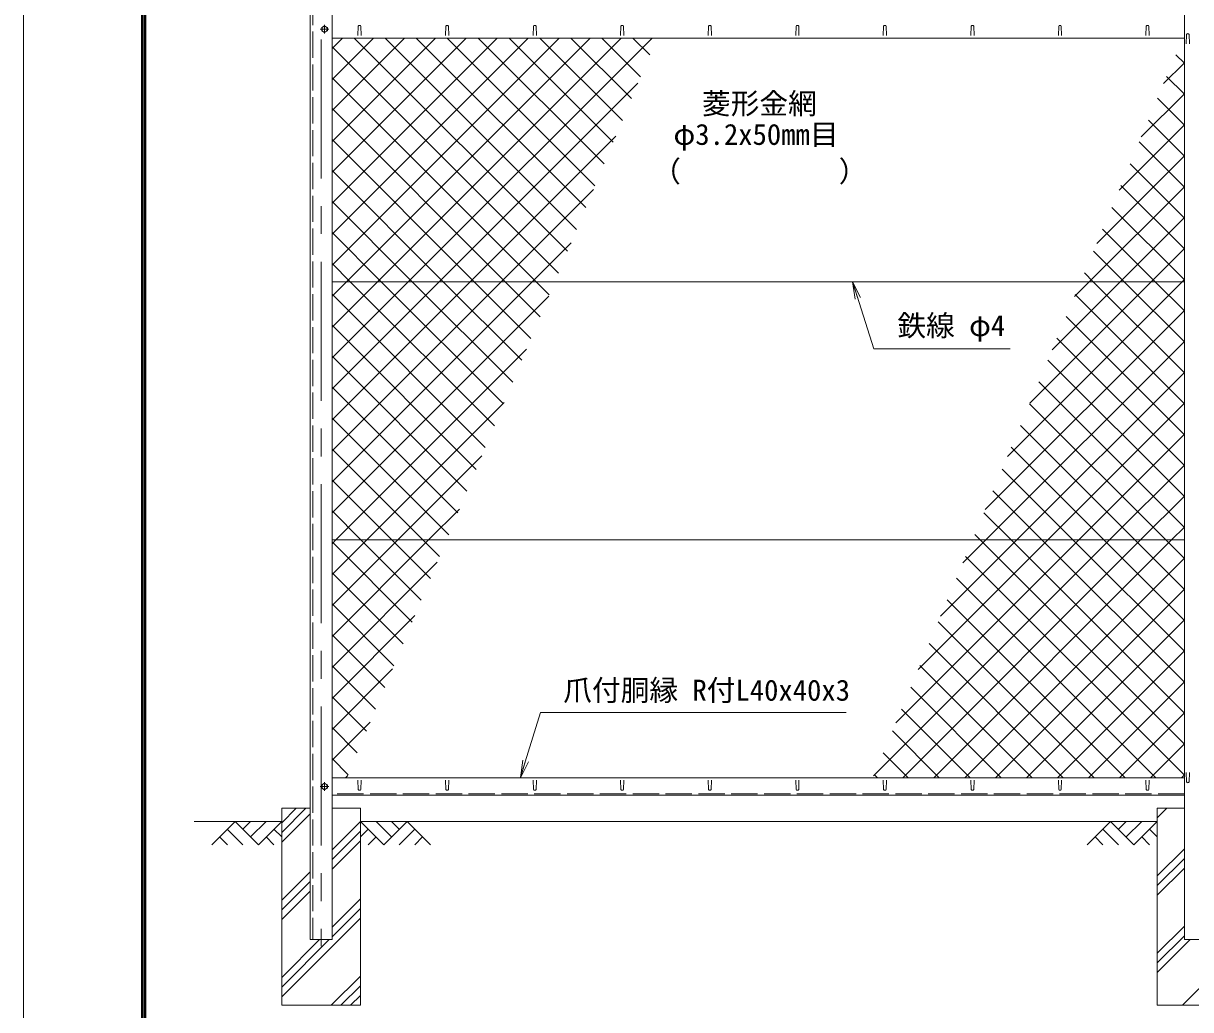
# Model space of a CAD drawing. Units: millimetres, scale not verified. Extents: x -4200 to 4200, y -2970 to 2970.
# Drawn here: x -4200 to -1533, y -572 to 1682 of the extents above; entities that cross this region are included whole.
import ezdxf
from ezdxf.enums import TextEntityAlignment as Align

# ---------------------------------------------------------------- set-up
doc = ezdxf.new("R2010")
doc.units = ezdxf.units.MM
doc.header["$LTSCALE"] = 10
doc.linetypes.add('DASHED', pattern=[7.5, 6, -1.5])
doc.linetypes.add('USER1', pattern=[50.8, 31.75, -6.35, 6.35, -6.35])
for name, color, linetype, lineweight in [('0-0_D-STR1', 1, 'Continuous', 18), ('0-1_D-BMK', 2, 'USER1', 13), ('0-3_D-STR3', 3, 'Continuous', 13), ('0-4_D-BGD', 7, 'Continuous', 18), ('0-5_D-STR4', 7, 'Continuous', 18), ('0-6_D-DCR-HCH', 7, 'Continuous', 13), ('0-7_D-STR-TXT', 7, 'Continuous', 13), ('0-8_0', 7, 'Continuous', 18), ('0-A_D-STR2', 7, 'Continuous', 13), ('0-B_D-TTL', 7, 'Continuous', 18)]:
    doc.layers.add(name, color=color, linetype=linetype, lineweight=lineweight)
doc.styles.add('ＭＳ ゴシック', font='')
doc.styles.get('ＭＳ ゴシック').set_extended_font_data('MS Gothic')

# ---------------------------------------------------------------- blocks, each defined once
blk = doc.blocks.new('_Open')
at = {"layer": '0-8_0'}
blk.add_line((-10, 1.667), (0, 0), dxfattribs=at)
blk.add_lwpolyline([(-10, -1.667), (0, 0), (-10, 0)], dxfattribs=at)

msp = doc.modelspace()

# ---------------------------------------------------------------- linework, layer by layer
at = {"layer": '0-0_D-STR1'}
for p, q in [((-1547.9, -411.84), (-1547.9, 2137.87)), ((-3544.9, 2112.87), (-3544.9, -411.84)), ((-3494.9, -411.84), (-3494.9, 2112.87)), ((-3434.9, 1675.03), (-3435.65, 1653.53)), ((-3428.9, 1675.03), (-3428.15, 1653.53)), ((-3234.9, 1675.03), (-3235.65, 1653.53)), ((-3228.9, 1675.03), (-3228.15, 1653.53)), ((-3034.9, 1675.03), (-3035.65, 1653.53)), ((-3028.9, 1675.03), (-3028.15, 1653.53)), ((-2834.9, 1675.03), (-2835.65, 1653.53)), ((-2828.9, 1675.03), (-2828.15, 1653.53)), ((-2634.9, 1675.03), (-2635.65, 1653.53)), ((-2628.9, 1675.03), (-2628.15, 1653.53)), ((-2434.9, 1675.03), (-2435.65, 1653.53)), ((-2428.9, 1675.03), (-2428.15, 1653.53)), ((-2234.9, 1675.03), (-2235.65, 1653.53)), ((-2228.9, 1675.03), (-2228.15, 1653.53)), ((-2034.9, 1675.03), (-2035.65, 1653.53)), ((-2028.9, 1675.03), (-2028.15, 1653.53)), ((-1834.9, 1675.03), (-1835.65, 1653.53)), ((-1828.9, 1675.03), (-1828.15, 1653.53)), ((-1634.9, 1675.03), (-1635.65, 1653.53)), ((-1628.9, 1675.03), (-1628.15, 1653.53)), ((-1542.9, 1656.54), (-1543.65, 1635.04)), ((-1536.9, 1656.54), (-1536.15, 1635.04)), ((-3494.9, 1648.16), (-1547.9, 1648.16)), ((-3494.9, -41.84), (-1547.9, -41.84)), ((-3434.9, -68.71), (-3435.65, -47.21)), ((-3428.9, -68.71), (-3428.15, -47.21)), ((-3234.9, -68.71), (-3235.65, -47.21)), ((-3228.9, -68.71), (-3228.15, -47.21)), ((-3034.9, -68.71), (-3035.65, -47.21)), ((-3028.9, -68.71), (-3028.15, -47.21)), ((-2834.9, -68.71), (-2835.65, -47.21)), ((-2828.9, -68.71), (-2828.15, -47.21)), ((-2634.9, -68.71), (-2635.65, -47.21)), ((-2628.9, -68.71), (-2628.15, -47.21)), ((-2434.9, -68.71), (-2435.65, -47.21)), ((-2428.9, -68.71), (-2428.15, -47.21)), ((-2234.9, -68.71), (-2235.65, -47.21)), ((-2228.9, -68.71), (-2228.15, -47.21)), ((-2034.9, -68.71), (-2035.65, -47.21)), ((-2028.9, -68.71), (-2028.15, -47.21)), ((-1834.9, -68.71), (-1835.65, -47.21)), ((-1828.9, -68.71), (-1828.15, -47.21)), ((-1634.9, -68.71), (-1635.65, -47.21)), ((-1628.9, -68.71), (-1628.15, -47.21)), ((-1542.9, -51.5), (-1543.65, -30)), ((-1536.9, -51.5), (-1536.15, -30)), ((-1547.9, -81.84), (-3494.9, -81.84)), ((-3544.9, -411.84), (-3494.9, -411.84)), ((-1547.9, -411.84), (-1491.9, -411.84))]:
    msp.add_line(p, q, dxfattribs=at)
at = {"layer": '0-0_D-STR1', "linetype": 'DASHED'}
for p, q in [((-3538.9, 2112.87), (-3538.9, -411.84)), ((-1547.9, -78.84), (-3494.9, -78.84))]:
    msp.add_line(p, q, dxfattribs=at)
at = {"layer": '0-0_D-STR1'}
for centre, start, end in [((-3431.9, 1673.78), 22.61986, 157.38014), ((-3231.9, 1673.78), 22.61986, 157.38014), ((-3031.9, 1673.78), 22.61986, 157.38014), ((-2831.9, 1673.78), 22.61986, 157.38014), ((-2631.9, 1673.78), 22.61986, 157.38014), ((-2431.9, 1673.78), 22.61986, 157.38014), ((-2231.9, 1673.78), 22.61986, 157.38014), ((-2031.9, 1673.78), 22.61986, 157.38014), ((-1831.9, 1673.78), 22.61986, 157.38014), ((-1631.9, 1673.78), 22.61986, 157.38014), ((-1539.9, 1655.29), 22.61986, 157.38014), ((-1539.9, -50.25), 202.61986, 337.38014), ((-3431.9, -67.46), 202.61986, 337.38014), ((-3231.9, -67.46), 202.61986, 337.38014), ((-3031.9, -67.46), 202.61986, 337.38014), ((-2831.9, -67.46), 202.61986, 337.38014), ((-2631.9, -67.46), 202.61986, 337.38014), ((-2431.9, -67.46), 202.61986, 337.38014), ((-2231.9, -67.46), 202.61986, 337.38014), ((-2031.9, -67.46), 202.61986, 337.38014), ((-1831.9, -67.46), 202.61986, 337.38014), ((-1631.9, -67.46), 202.61986, 337.38014)]:
    msp.add_arc(centre, 3.25, start, end, dxfattribs=at)
at = {"layer": '0-1_D-BMK'}
for p, q in [((-3519.9, 2152.87), (-3519.9, -426.84)), ((-3501.9, 1668.16), (-3521.9, 1668.16)), ((-3511.9, 1678.16), (-3511.9, 1658.16)), ((-3511.9, -51.84), (-3511.9, -71.84)), ((-3501.9, -61.84), (-3521.9, -61.84))]:
    msp.add_line(p, q, dxfattribs=at)
at = {"layer": '0-3_D-STR3'}
for p, q in [((-1547.9, 1091.41), (-3494.9, 1091.41)), ((-1547.9, 501.41), (-3494.9, 501.41))]:
    msp.add_line(p, q, dxfattribs=at)
for points in [[(-3505.4, 1671.91), (-3511.9, 1675.67), (-3518.4, 1671.91), (-3518.4, 1664.41), (-3511.9, 1660.66), (-3505.4, 1664.41)], [(-3505.4, -58.09), (-3511.9, -54.33), (-3518.4, -58.09), (-3518.4, -65.59), (-3511.9, -69.34), (-3505.4, -65.59)]]:
    msp.add_lwpolyline(points, close=True, dxfattribs=at)
for centre in [(-3511.9, 1668.16), (-3511.9, -61.84)]:
    msp.add_circle(centre, 6.25, dxfattribs=at)
at = {"layer": '0-4_D-BGD'}
for p, q in [((-3609.9, -141.84), (-3809.9, -141.84)), ((-1609.9, -141.84), (-3429.9, -141.84))]:
    msp.add_line(p, q, dxfattribs=at)
at = {"layer": '0-5_D-STR4'}
for p, q in [((-3609.9, -111.84), (-3609.9, -561.84)), ((-3544.9, -111.84), (-3609.9, -111.84)), ((-3429.9, -111.84), (-3494.9, -111.84)), ((-3429.9, -111.84), (-3429.9, -561.84)), ((-1609.9, -111.84), (-1609.9, -561.84)), ((-1547.9, -111.84), (-1609.9, -111.84)), ((-3429.9, -561.84), (-3609.9, -561.84)), ((-1429.9, -561.84), (-1609.9, -561.84))]:
    msp.add_line(p, q, dxfattribs=at)
at = {"layer": '0-6_D-DCR-HCH'}
for p, q in [((-3609.9, -166.98), (-3554.75, -111.84)), ((-3609.9, -144.89), (-3576.85, -111.84)), ((-3609.9, -189.08), (-3544.9, -124.08)), ((-1609.9, -133.62), (-1588.11, -111.84)), ((-3716.32, -141.84), (-3769.53, -195.05)), ((-3734.06, -159.58), (-3698.42, -195.05)), ((-3716.32, -141.84), (-3663.11, -195.05)), ((-3698.58, -159.58), (-3680.85, -141.84)), ((-3680.85, -177.31), (-3645.37, -141.84)), ((-3663.11, -195.05), (-3609.9, -141.84)), ((-3627.63, -159.58), (-3609.9, -177.23)), ((-3494.9, -206.66), (-3429.9, -141.66)), ((-3376.69, -195.05), (-3429.9, -141.84)), ((-3412.16, -159.58), (-3429.9, -177.23)), ((-3358.95, -177.31), (-3394.42, -141.84)), ((-3323.47, -141.84), (-3376.69, -195.05)), ((-3341.12, -159.67), (-3358.95, -141.84)), ((-3305.74, -159.58), (-3341.37, -195.05)), ((-3323.47, -141.84), (-3270.26, -195.05)), ((-1716.32, -141.84), (-1769.53, -195.05)), ((-1734.06, -159.58), (-1698.42, -195.05)), ((-1716.32, -141.84), (-1663.11, -195.05)), ((-1698.58, -159.58), (-1680.85, -141.84)), ((-1680.85, -177.31), (-1645.37, -141.84)), ((-1663.11, -195.05), (-1609.9, -141.84)), ((-1627.63, -159.58), (-1609.9, -177.23)), ((-3751.8, -177.31), (-3733.98, -195.05)), ((-3645.37, -177.31), (-3627.55, -195.05)), ((-3494.9, -228.76), (-3429.9, -163.76)), ((-3494.9, -250.86), (-3429.9, -185.86)), ((-3394.42, -177.31), (-3412.24, -195.05)), ((-3288, -177.31), (-3305.82, -195.05)), ((-1751.8, -177.31), (-1733.98, -195.05)), ((-1645.37, -177.31), (-1627.55, -195.05)), ((-1609.9, -266.21), (-1547.9, -204.21)), ((-1609.9, -288.3), (-1547.9, -226.3)), ((-3609.9, -321.66), (-3544.9, -256.66)), ((-1609.9, -310.4), (-1547.9, -248.4)), ((-3609.9, -343.76), (-3544.9, -278.76)), ((-3609.9, -365.86), (-3544.9, -300.86)), ((-3494.9, -383.44), (-3429.9, -318.44)), ((-3494.9, -405.54), (-3429.9, -340.54)), ((-3609.9, -542.63), (-3429.9, -362.63)), ((-1609.9, -442.98), (-1547.9, -380.98)), ((-3609.9, -520.54), (-3501.2, -411.84)), ((-3609.9, -498.44), (-3523.3, -411.84)), ((-1609.9, -465.08), (-1547.9, -403.08)), ((-1609.9, -487.18), (-1534.56, -411.84)), ((-1551.98, -561.84), (-1429.9, -439.76)), ((-3496.52, -561.84), (-3429.9, -495.22)), ((-3474.42, -561.84), (-3429.9, -517.31)), ((-3452.33, -561.84), (-3429.9, -539.41))]:
    msp.add_line(p, q, dxfattribs=at)
at = {"layer": '0-7_D-STR-TXT'}
for points in [[(-1945.84, 937.78), (-2257.17, 937.78), (-2305.27, 1089.5)], [(-2320.77, 107.03), (-3018.65, 107.03), (-3064.01, -39.93)]]:
    msp.add_lwpolyline(points, dxfattribs=at)
at = {"layer": '0-A_D-STR2'}
for p, q in [((-3494.9, 1624.19), (-3470.93, 1648.16)), ((-3494.9, 1553.48), (-3400.22, 1648.16)), ((-3494.9, 1482.77), (-3329.5, 1648.16)), ((-3494.9, 1412.06), (-3258.79, 1648.16)), ((-3494.9, 1341.35), (-3188.08, 1648.16)), ((-3494.9, 1270.64), (-3117.37, 1648.16)), ((-3494.9, 1199.93), (-3046.66, 1648.16)), ((-3494.9, 1129.22), (-2975.95, 1648.16)), ((-2977.82, 1111.12), (-3494.9, 1628.2)), ((-3461.99, 1091.41), (-2905.24, 1648.16)), ((-2956.95, 1160.96), (-3444.15, 1648.16)), ((-3391.28, 1091.41), (-2834.53, 1648.16)), ((-2936.07, 1210.79), (-3373.44, 1648.16)), ((-3320.57, 1091.41), (-2763.82, 1648.16)), ((-2915.2, 1260.63), (-3302.73, 1648.16)), ((-2894.32, 1310.46), (-3232.02, 1648.16)), ((-2873.44, 1360.3), (-3161.31, 1648.16)), ((-2852.57, 1410.13), (-3090.6, 1648.16)), ((-2831.69, 1459.97), (-3019.89, 1648.16)), ((-2810.82, 1509.8), (-2949.17, 1648.16)), ((-2789.94, 1559.64), (-2878.46, 1648.16)), ((-2769.07, 1609.47), (-2807.75, 1648.16)), ((-1547.9, 1590.39), (-1567.53, 1610.02)), ((-1595.17, 1544.01), (-1547.9, 1591.29)), ((-3028.82, 1091.41), (-3494.9, 1557.49)), ((-1547.9, 1519.68), (-1588.4, 1560.18)), ((-3249.86, 1091.41), (-2795.93, 1545.34)), ((-1646.15, 1422.33), (-1547.9, 1520.58)), ((-1547.9, 1448.97), (-1609.28, 1510.35)), ((-3099.53, 1091.41), (-3494.9, 1486.78)), ((-1697.12, 1300.65), (-1547.9, 1449.87)), ((-1547.9, 1378.25), (-1630.15, 1460.51)), ((-3170.24, 1091.41), (-3494.9, 1416.07)), ((-3179.15, 1091.41), (-2846.9, 1423.65)), ((-1547.9, 1307.54), (-1651.03, 1410.67)), ((-1748.09, 1178.97), (-1547.9, 1379.16)), ((-1547.9, 1236.83), (-1671.9, 1360.84)), ((-3240.95, 1091.41), (-3494.9, 1345.36)), ((-1764.93, 1091.41), (-1547.9, 1308.45)), ((-1547.9, 1166.12), (-1692.78, 1311)), ((-3108.44, 1091.41), (-2897.88, 1301.97)), ((-3311.66, 1091.41), (-3494.9, 1274.64)), ((-1547.9, 1095.41), (-1713.66, 1261.17)), ((-1694.22, 1091.41), (-1547.9, 1237.74)), ((-3382.37, 1091.41), (-3494.9, 1203.93)), ((-1614.61, 1091.41), (-1734.53, 1211.33)), ((-3037.73, 1091.41), (-2948.85, 1180.29)), ((-1685.32, 1091.41), (-1755.41, 1161.5)), ((-1623.51, 1091.41), (-1547.9, 1167.03)), ((-3453.09, 1091.41), (-3494.9, 1133.22)), ((-1756.03, 1091.41), (-1776.28, 1111.66)), ((-1552.8, 1091.41), (-1547.9, 1096.32)), ((-3494.9, 1058.5), (-3461.99, 1091.41)), ((-3494.9, 987.79), (-3391.28, 1091.41)), ((-3494.9, 917.08), (-3320.57, 1091.41)), ((-3494.9, 846.37), (-3249.86, 1091.41)), ((-3494.9, 775.66), (-3179.15, 1091.41)), ((-3494.9, 704.95), (-3108.44, 1091.41)), ((-3494.9, 634.24), (-3037.73, 1091.41)), ((-3123.95, 762.28), (-3453.09, 1091.41)), ((-3103.07, 812.11), (-3382.37, 1091.41)), ((-3082.2, 861.95), (-3311.66, 1091.41)), ((-3061.32, 911.78), (-3240.95, 1091.41)), ((-3040.45, 961.62), (-3170.24, 1091.41)), ((-3019.57, 1011.45), (-3099.53, 1091.41)), ((-2998.7, 1061.29), (-3028.82, 1091.41)), ((-1951.98, 692.24), (-1552.8, 1091.41)), ((-1901, 813.92), (-1623.51, 1091.41)), ((-1850.03, 935.6), (-1694.22, 1091.41)), ((-1799.06, 1057.28), (-1764.93, 1091.41)), ((-1547.9, 883.28), (-1756.03, 1091.41)), ((-1547.9, 953.99), (-1685.32, 1091.41)), ((-1547.9, 1024.7), (-1614.61, 1091.41)), ((-3144.83, 712.44), (-3494.9, 1062.51)), ((-3494.9, 563.53), (-2999.82, 1058.61)), ((-1547.9, 812.57), (-1797.16, 1061.83)), ((-2002.95, 570.56), (-1547.9, 1025.61)), ((-3165.7, 662.61), (-3494.9, 991.8)), ((-1547.9, 741.86), (-1818.03, 1011.99)), ((-1547.9, 671.15), (-1838.91, 962.16)), ((-3486.31, 501.41), (-3050.79, 936.92)), ((-2001.38, 501.41), (-1547.9, 954.89)), ((-3186.58, 612.77), (-3494.9, 921.09)), ((-1547.9, 600.44), (-1859.78, 912.32)), ((-1930.67, 501.41), (-1547.9, 884.18)), ((-1547.9, 529.73), (-1880.66, 862.49)), ((-3207.45, 562.94), (-3494.9, 850.38)), ((-3415.59, 501.41), (-3101.76, 815.24)), ((-1590.29, 501.41), (-1901.53, 812.65)), ((-1859.96, 501.41), (-1547.9, 813.47)), ((-3228.33, 513.1), (-3494.9, 779.67)), ((-1661, 501.41), (-1922.41, 762.82)), ((-1789.25, 501.41), (-1547.9, 742.76)), ((-3287.35, 501.41), (-3494.9, 708.96)), ((-3344.88, 501.41), (-3152.74, 693.56)), ((-1731.71, 501.41), (-1943.29, 712.98)), ((-1718.54, 501.41), (-1547.9, 672.05)), ((-1802.42, 501.41), (-1964.16, 663.15)), ((-3358.06, 501.41), (-3494.9, 638.25)), ((-1873.14, 501.41), (-1985.04, 613.31)), ((-1647.83, 501.41), (-1547.9, 601.34)), ((-3428.77, 501.41), (-3494.9, 567.54)), ((-3274.17, 501.41), (-3203.71, 571.88)), ((-1943.85, 501.41), (-2005.91, 563.48)), ((-2014.56, 501.41), (-2026.79, 513.64)), ((-1577.12, 501.41), (-1547.9, 530.63)), ((-3494.9, 492.82), (-3486.31, 501.41)), ((-3494.9, 422.11), (-3415.59, 501.41)), ((-3494.9, 351.4), (-3344.88, 501.41)), ((-3494.9, 280.69), (-3274.17, 501.41)), ((-3311.83, 313.76), (-3494.9, 496.83)), ((-3290.95, 363.6), (-3428.77, 501.41)), ((-3270.08, 413.43), (-3358.06, 501.41)), ((-3249.2, 463.27), (-3287.35, 501.41)), ((-2257.81, -37.86), (-1718.54, 501.41)), ((-2206.83, 83.83), (-1789.25, 501.41)), ((-2191.08, -41.84), (-1647.83, 501.41)), ((-2155.86, 205.51), (-1859.96, 501.41)), ((-2120.37, -41.84), (-1577.12, 501.41)), ((-2104.89, 327.19), (-1930.67, 501.41)), ((-2053.92, 448.87), (-2001.38, 501.41)), ((-1547.9, 34.75), (-2014.56, 501.41)), ((-1547.9, 105.46), (-1943.85, 501.41)), ((-1547.9, 176.17), (-1873.14, 501.41)), ((-1547.9, 246.88), (-1802.42, 501.41)), ((-1547.9, 317.59), (-1731.71, 501.41)), ((-1547.9, 388.31), (-1661, 501.41)), ((-1547.9, 459.02), (-1590.29, 501.41)), ((-2049.66, -41.84), (-1547.9, 459.92)), ((-1547.9, -35.96), (-2047.66, 463.81)), ((-3494.9, 209.98), (-3254.68, 450.2)), ((-3332.71, 263.92), (-3494.9, 426.12)), ((-1612.73, -41.84), (-2068.54, 413.97)), ((-1978.95, -41.84), (-1547.9, 389.21)), ((-3353.58, 214.09), (-3494.9, 355.41)), ((-1683.44, -41.84), (-2089.41, 364.14)), ((-3494.9, 139.27), (-3305.65, 328.51)), ((-1754.15, -41.84), (-2110.29, 314.3)), ((-1908.23, -41.84), (-1547.9, 318.5)), ((-3374.46, 164.25), (-3494.9, 284.7)), ((-1824.86, -41.84), (-2131.17, 264.47)), ((-1837.52, -41.84), (-1547.9, 247.79)), ((-3395.33, 114.42), (-3494.9, 213.98)), ((-1895.57, -41.84), (-2152.04, 214.63)), ((-3494.9, 68.55), (-3356.62, 206.83)), ((-1966.28, -41.84), (-2172.92, 164.8)), ((-1766.81, -41.84), (-1547.9, 177.08)), ((-3416.21, 64.58), (-3494.9, 143.27)), ((-2036.99, -41.84), (-2193.79, 114.96)), ((-3494.9, -2.16), (-3407.59, 85.15)), ((-1696.1, -41.84), (-1547.9, 106.37)), ((-3437.08, 14.75), (-3494.9, 72.56)), ((-2107.7, -41.84), (-2214.67, 65.13)), ((-1625.39, -41.84), (-1547.9, 35.66)), ((-3457.96, -35.09), (-3494.9, 1.85)), ((-2178.41, -41.84), (-2235.54, 15.29)), ((-3463.87, -41.84), (-3458.57, -36.53)), ((-2249.12, -41.84), (-2256.42, -34.54)), ((-1554.68, -41.84), (-1547.9, -35.05))]:
    msp.add_line(p, q, dxfattribs=at)
at = {"layer": '0-B_D-TTL', "color": 2}
msp.add_lwpolyline([(-4200, 2970), (4200, 2970), (4200, -2970), (-4200, -2970)], close=True, dxfattribs=at)
at = {"layer": '0-B_D-TTL'}
for points in [[(-3930, 2750), (3930, 2750), (3930, -2750), (-3930, -2750)], [(-3927.5, 2747.5), (3927.5, 2747.5), (3927.5, -2747.5), (-3927.5, -2747.5)], [(-3925, 2745), (3925, 2745), (3925, -2745), (-3925, -2745)], [(-3922.5, 2742.5), (3922.5, 2742.5), (3922.5, -2742.5), (-3922.5, -2742.5)], [(-3920, 2740), (3920, 2740), (3920, -2740), (-3920, -2740)]]:
    msp.add_lwpolyline(points, close=True, dxfattribs=at)

# ---------------------------------------------------------------- block references
at = {"layer": '0-7_D-STR-TXT', "xscale": 4, "yscale": 4}
for p, rotation in [((-2305.87, 1091.41), 107.58773), ((-3064.6, -41.84), 252.84683)]:
    msp.add_blockref('_Open', p, dxfattribs=dict(at, rotation=rotation))

# ---------------------------------------------------------------- texts
at = {"layer": '0-7_D-STR-TXT', "style": 'ＭＳ ゴシック'}
for s, p in [('菱形金網', (-2649.85, 1459.96)), ('φ3.2x50mm目', (-2714.82, 1389.52)), ('（\u3000\u3000   \u3000\u3000）', (-2763.55, 1305.05)), ('鉄線 φ4', (-2203.46, 952.65)), ('爪付胴縁 R付L40x40x3', (-2966.71, 119.61))]:
    msp.add_text(s, height=48.09, dxfattribs=at).set_placement(p, align=Align.BOTTOM_LEFT)

doc.saveas('drawing.dxf')
